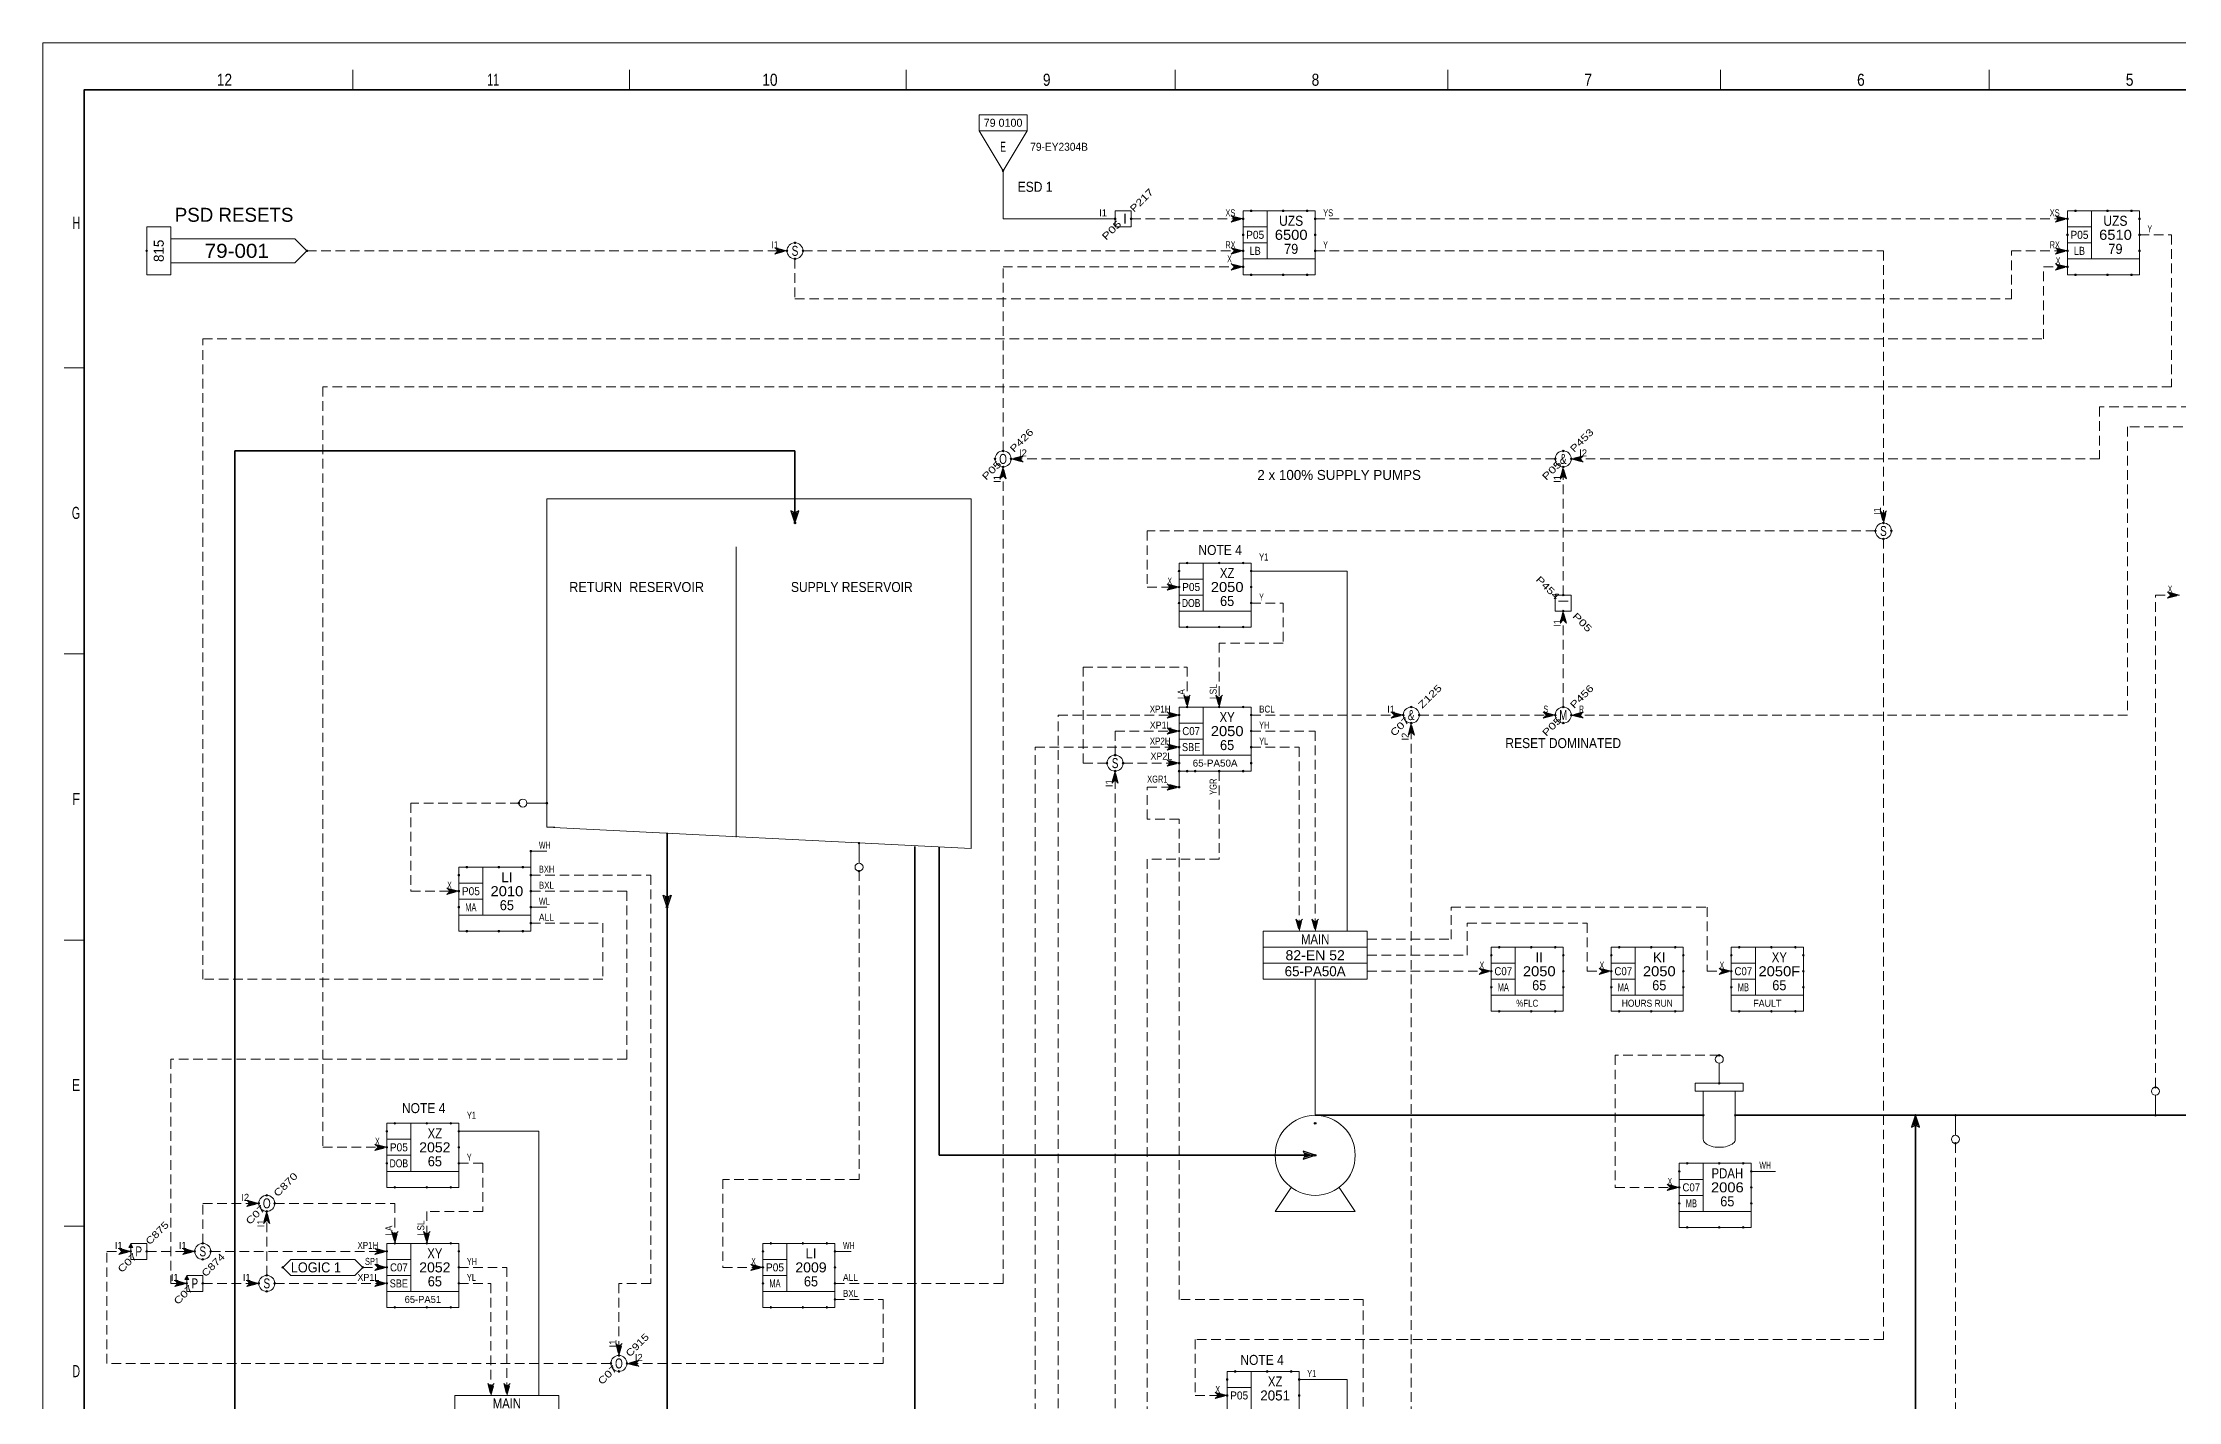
# Model space of a CAD drawing. Header units: millimetres. Extents: x 0 to 841, y 0 to 594.
# Drawn here: x 0 to 534, y 255 to 594 of the extents above; entities that cross this region are included whole.
import ezdxf
from ezdxf.enums import TextEntityAlignment as Align

# ---------------------------------------------------------------- set-up
doc = ezdxf.new("R2010")
doc.units = ezdxf.units.MM
doc.header["$LTSCALE"] = 0.8
doc.header["$PDMODE"] = 32
doc.header["$PDSIZE"] = 0.4
doc.linetypes.add('MEDIUM_DASHED', pattern=[4.5, 3, -1.5])
for name, color, linetype, lineweight in [('1', 7, 'Continuous', 13), ('12', 7, 'Continuous', 13), ('15', 7, 'Continuous', 13), ('18', 7, 'Continuous', 13), ('30', 7, 'Continuous', 25), ('40', 7, 'Continuous', 35), ('46', 7, 'MEDIUM_DASHED', 13), ('47', 7, 'Continuous', 13), ('48', 7, 'Continuous', 13), ('49', 7, 'Continuous', 13), ('50', 7, 'Continuous', 35), ('53', 7, 'Continuous', 13), ('9', 7, 'Continuous', 13)]:
    doc.layers.add(name, color=color, linetype=linetype, lineweight=lineweight)
doc.layers.add('16', color=7, linetype='Continuous')
doc.layers.add('45', color=7, linetype='Continuous')

msp = doc.modelspace()

# ---------------------------------------------------------------- linework, layer by layer
at = {"layer": '1'}
for p, q in [((77.4913, 587.2614), (77.4913, 582.2276)), ((146.6543, 587.2614), (146.6543, 582.2276)), ((215.8173, 587.2614), (215.8173, 582.2276)), ((282.9756, 587.2614), (282.9756, 582.2276)), ((351.1362, 587.2614), (351.1362, 582.2276)), ((419.2969, 587.2614), (419.2969, 582.2276)), ((486.4551, 587.2614), (486.4551, 582.2276)), ((10.3331, 512.7606), (5.3213, 512.7606)), ((10.3331, 441.2795), (5.3213, 441.2795)), ((10.3331, 369.7992), (5.3213, 369.7992)), ((10.3331, 298.3181), (5.3213, 298.3181))]:
    msp.add_line(p, q, dxfattribs=at)
at = {"layer": '1', "lineweight": 35}
msp.add_lwpolyline([(829.263, 112.0142), (829.263, 582.2276), (10.3331, 582.2276), (10.3331, 10.3819)], dxfattribs=at)
at = {"layer": '12'}
for p, q in [((232, 480), (144, 480)), ((232, 480), (232, 392.6772)), ((173.3228, 395.515), (173.3228, 468)), ((126, 398), (128, 398)), ((232.0346, 392.6976), (126, 398)), ((305, 368), (331, 368)), ((305, 364), (331, 364))]:
    msp.add_line(p, q, dxfattribs=at)
msp.add_lwpolyline([(144, 480), (126, 480), (126, 398)], dxfattribs=at)
for points in [[(305, 372), (331, 372), (331, 360), (305, 360)], [(103, 256), (129, 256), (129, 244), (103, 244)]]:
    msp.add_lwpolyline(points, close=True, dxfattribs=at)
msp.add_point((284, 412), dxfattribs=at)
at = {"layer": '15'}
for p, q in [((415, 332), (415, 320)), ((423, 332), (423, 320))]:
    msp.add_line(p, q, dxfattribs=at)
msp.add_lwpolyline([(413, 334), (425, 334), (425, 332), (413, 332)], close=True, dxfattribs=at)
msp.add_lwpolyline([(324, 308), (328, 302), (308, 302), (312, 308)], dxfattribs=at)
msp.add_circle((318, 316), 10, dxfattribs=at)
msp.add_ellipse((419, 320), major_axis=(4, 0), ratio=0.5, start_param=3.14159265, end_param=6.28318531, dxfattribs=at)
for p in [(415, 326), (423, 326)]:
    msp.add_point(p, dxfattribs=at)
at = {"layer": '16'}
for p in [(318, 324), (318, 316)]:
    msp.add_point(p, dxfattribs=at)
at = {"layer": '18'}
for p, q in [((240, 562), (240, 550)), ((240, 550), (268, 550)), ((318, 326), (318, 360)), ((318, 326), (318, 360))]:
    msp.add_line(p, q, dxfattribs=at)
for points in [[(240, 562), (240, 550), (268, 550)], [(326, 372), (326, 462), (302, 462)], [(326, 372), (326, 462), (302, 462)], [(124, 256), (124, 322), (104, 322)], [(124, 256), (124, 322), (104, 322)], [(326, 196), (326, 260), (314, 260)], [(326, 196), (326, 260), (314, 260)]]:
    msp.add_lwpolyline(points, dxfattribs=at)
at = {"layer": '30'}
for p, q in [((188, 475.5), (188, 476)), ((188, 475), (188, 474.5)), ((156.0291, 379.5), (156.0291, 380)), ((156.0291, 379), (156.0291, 378.5)), ((468, 325), (468, 325.5)), ((468, 324.5), (468, 324)), ((316.5, 316), (316, 316)), ((317, 316), (317.5, 316))]:
    msp.add_line(p, q, dxfattribs=at)
for points in [[(188, 474), (189, 477), (188, 476.5), (187, 477)], [(188.5, 476.5), (188, 475), (187.5, 476.5), (188, 476)], [(156.0291, 378), (155.0291, 381), (156.0291, 380.5), (157.0291, 381)], [(155.5291, 380.5), (156.0291, 379), (156.5291, 380.5), (156.0291, 380)], [(468, 326), (467, 323), (468, 323.5), (469, 323)], [(467.5, 323.5), (468, 325), (468.5, 323.5), (468, 324)], [(318, 316), (315, 317), (315.5, 316), (315, 315)], [(315.5, 316.5), (317, 316), (315.5, 315.5), (316, 316)]]:
    msp.add_lwpolyline(points, close=True, dxfattribs=at)
for p in [(188, 476.5), (188, 474), (156.0291, 380.5), (156.0291, 378), (468, 326), (468, 323.5), (315.5, 316), (318, 316)]:
    msp.add_point(p, dxfattribs=at)
at = {"layer": '40'}
for p, q in [((48, 220), (48, 492)), ((48, 492), (188, 492)), ((188, 492), (188, 476.5)), ((156.0291, 396.574), (156.0291, 380.5)), ((217.9512, 393.2008), (217.9512, 162)), ((224.0016, 392.9969), (224.0016, 316)), ((156.0291, 378), (156.0291, 214)), ((415, 326), (318, 326)), ((423, 326), (424, 326)), ((424, 326), (478, 326)), ((478, 326), (528, 326)), ((468, 172), (468, 323.5)), ((224.0016, 316), (315.5, 316))]:
    msp.add_line(p, q, dxfattribs=at)
msp.add_lwpolyline([(528, 326), (538, 326), (562, 326), (562, 182.5)], dxfattribs=at)
at = {"layer": '46', "linetype": 'Continuous'}
for p, q in [((122, 392), (126, 392)), ((122, 378), (126, 378)), ((427, 312), (433, 312)), ((198, 292), (202, 292))]:
    msp.add_line(p, q, dxfattribs=at)
at = {"layer": '46'}
for points in [[(272, 550), (300, 550), (297, 550.8), (297.8, 550), (297, 549.2), (300, 550)], [(318, 550), (492, 550), (492, 550), (506, 550), (503, 550.8), (503.8, 550), (503, 549.2), (506, 550)], [(524, 546), (532, 546), (532, 508), (70, 508), (70, 318), (86, 318), (83, 318.8), (83.8, 318), (83, 317.2), (86, 318)], [(66, 542), (186, 542), (183, 542.8), (183.8, 542), (183, 541.2), (186, 542)], [(188, 540), (188, 530), (492, 530), (492, 542), (506, 542), (503, 542.8), (503.8, 542), (503, 541.2), (506, 542)], [(190, 542), (300, 542), (297, 542.8), (297.8, 542), (297, 541.2), (300, 542)], [(318, 542), (460, 542), (460, 474), (460.8, 477), (460, 476.2), (459.2, 477), (460, 474)], [(648, 540), (544, 540), (544, 503), (514, 503), (514, 490), (382, 490), (385, 489.2), (384.2, 490), (385, 490.8), (382, 490)], [(122, 374), (140, 374), (140, 360), (40, 360), (40, 520), (500, 520), (500, 538), (506, 538), (503, 538.8), (503.8, 538), (503, 537.2), (506, 538)], [(240, 492), (240, 538), (300, 538), (297, 538.8), (297.8, 538), (297, 537.2), (300, 538)], [(560, 498), (521, 498), (521, 426), (382, 426), (385, 425.2), (384.2, 426), (385, 426.8), (382, 426)], [(198, 284), (240, 284), (240, 488), (239.2, 485), (240, 485.8), (240.8, 485), (240, 488)], [(378, 490), (242, 490), (245, 489.2), (244.2, 490), (245, 490.8), (242, 490)], [(380, 456), (380, 488), (379.2, 485), (380, 485.8), (380.8, 485), (380, 488)], [(458, 472), (276, 472), (276, 458), (284, 458), (281, 458.8), (281.8, 458), (281, 457.2), (284, 458)], [(460, 470), (460, 270), (288, 270), (288, 256), (296, 256), (293, 256.8), (293.8, 256), (293, 255.2), (296, 256)], [(302, 454), (310, 454), (310, 444), (294, 444), (294, 428), (294.8, 431), (294, 430.2), (293.2, 431), (294, 428)], [(528, 333), (528, 456), (534, 456), (531, 456.8), (531.8, 456), (531, 455.2), (534, 456)], [(380, 428), (380, 452), (379.2, 449), (380, 449.8), (380.8, 449), (380, 452)], [(266, 414), (260, 414), (260, 438), (286, 438), (286, 428), (286.8, 431), (286, 430.2), (285.2, 431), (286, 428)], [(253.7575, 224), (253.7575, 426), (284, 426), (281, 426.8), (281.8, 426), (281, 425.2), (284, 426)], [(268, 416), (268, 422), (284, 422), (281, 422.8), (281.8, 422), (281, 421.2), (284, 422)], [(302, 426), (340, 426), (337, 426.8), (337.8, 426), (337, 425.2), (340, 426)], [(302, 222), (342, 222), (342, 424), (341.2, 421), (342, 421.8), (342.8, 421), (342, 424)], [(302, 422), (318, 422), (318, 372), (318.8, 375), (318, 374.2), (317.2, 375), (318, 372)], [(344, 426), (378, 426), (375, 426.8), (375.8, 426), (375, 425.2), (378, 426)], [(248, 212), (248, 418), (284, 418), (281, 418.8), (281.8, 418), (281, 417.2), (284, 418)], [(302, 418), (314, 418), (314, 372), (314.8, 375), (314, 374.2), (313.2, 375), (314, 372)], [(268, 242), (268, 412), (267.2, 409), (268, 409.8), (268.8, 409), (268, 412)], [(270, 414), (284, 414), (281, 414.8), (281.8, 414), (281, 413.2), (284, 414)], [(294, 412), (294, 390), (276, 390), (276, 228), (284, 228), (281, 228.8), (281.8, 228), (281, 227.2), (284, 228)], [(302, 228), (330, 228), (330, 280), (284, 280), (284, 400), (276, 400), (276, 408), (284, 408), (281, 408.8), (281.8, 408), (281, 407.2), (284, 408)], [(119.2283, 404), (92, 404), (92, 382), (104, 382), (101, 382.8), (101.8, 382), (101, 381.2), (104, 382)], [(122, 386), (152, 386), (152, 284), (144, 284), (144, 266), (144.8, 269), (144, 268.2), (143.2, 269), (144, 266)], [(204, 387), (204, 310), (170, 310), (170, 288), (180, 288), (177, 288.8), (177.8, 288), (177, 287.2), (180, 288)], [(122, 382), (146, 382), (146, 340), (130, 340), (32, 340), (32, 284), (36, 284), (33, 284.8), (33.8, 284), (33, 283.2), (36, 284)], [(331, 370), (352, 370), (352, 378), (416, 378), (416, 362), (422, 362), (419, 362.8), (419.8, 362), (419, 361.2), (422, 362)], [(331, 366), (356, 366), (356, 374), (386, 374), (386, 362), (392, 362), (389, 362.8), (389.8, 362), (389, 361.2), (392, 362)], [(331, 362), (362, 362), (359, 362.8), (359.8, 362), (359, 361.2), (362, 362)], [(419, 341), (393, 341), (393, 308), (409, 308), (406, 308.8), (406.8, 308), (406, 307.2), (409, 308)], [(478, 319), (478, 116), (478, 116), (478, 94), (488, 94), (485, 94.8), (485.8, 94), (485, 93.2), (488, 94)], [(104, 314), (110, 314), (110, 302), (96, 302), (96, 294), (96.8, 297), (96, 296.2), (95.2, 297), (96, 294)], [(40, 294), (40, 304), (54, 304), (51, 304.8), (51.8, 304), (51, 303.2), (54, 304)], [(56, 286), (56, 302), (55.2, 299), (56, 299.8), (56.8, 299), (56, 302)], [(58, 304), (88, 304), (88, 294), (88.8, 297), (88, 296.2), (87.2, 297), (88, 294)], [(142, 264), (16, 264), (16, 292), (22, 292), (19, 292.8), (19.8, 292), (19, 291.2), (22, 292)], [(26, 292), (38, 292), (35, 292.8), (35.8, 292), (35, 291.2), (38, 292)], [(42, 292), (86, 292), (83, 292.8), (83.8, 292), (83, 291.2), (86, 292)], [(80, 288), (86, 288), (83, 288.8), (83.8, 288), (83, 287.2), (86, 288)], [(40, 284), (54, 284), (51, 284.8), (51.8, 284), (51, 283.2), (54, 284)], [(58, 284), (86, 284), (83, 284.8), (83.8, 284), (83, 283.2), (86, 284)], [(104, 288), (116, 288), (116, 256), (116.8, 259), (116, 258.2), (115.2, 259), (116, 256)], [(104, 284), (112, 284), (112, 256), (112.8, 259), (112, 258.2), (111.2, 259), (112, 256)], [(198, 280), (210, 280), (210, 264), (146, 264), (149, 263.2), (148.2, 264), (149, 264.8), (146, 264)]]:
    msp.add_lwpolyline(points, dxfattribs=at)
for points in [[(299.6, 550), (297.4, 550.6), (298, 550), (297.4, 549.4)], [(299.2, 550), (297.8, 550.4), (298.2, 550), (297.8, 549.6)], [(298.8, 550), (298.2, 550.2), (298.4, 550), (298.2, 549.8)], [(505.6, 550), (503.4, 550.6), (504, 550), (503.4, 549.4)], [(505.2, 550), (503.8, 550.4), (504.2, 550), (503.8, 549.6)], [(504.8, 550), (504.2, 550.2), (504.4, 550), (504.2, 549.8)], [(185.6, 542), (183.4, 542.6), (184, 542), (183.4, 541.4)], [(185.2, 542), (183.8, 542.4), (184.2, 542), (183.8, 541.6)], [(184.8, 542), (184.2, 542.2), (184.4, 542), (184.2, 541.8)], [(299.6, 542), (297.4, 542.6), (298, 542), (297.4, 541.4)], [(299.2, 542), (297.8, 542.4), (298.2, 542), (297.8, 541.6)], [(298.8, 542), (298.2, 542.2), (298.4, 542), (298.2, 541.8)], [(505.6, 542), (503.4, 542.6), (504, 542), (503.4, 541.4)], [(505.2, 542), (503.8, 542.4), (504.2, 542), (503.8, 541.6)], [(504.8, 542), (504.2, 542.2), (504.4, 542), (504.2, 541.8)], [(299.6, 538), (297.4, 538.6), (298, 538), (297.4, 537.4)], [(299.2, 538), (297.8, 538.4), (298.2, 538), (297.8, 537.6)], [(298.8, 538), (298.2, 538.2), (298.4, 538), (298.2, 537.8)], [(505.6, 538), (503.4, 538.6), (504, 538), (503.4, 537.4)], [(505.2, 538), (503.8, 538.4), (504.2, 538), (503.8, 537.6)], [(504.8, 538), (504.2, 538.2), (504.4, 538), (504.2, 537.8)], [(240, 487.6), (239.4, 485.4), (240, 486), (240.6, 485.4)], [(240, 487.2), (239.6, 485.8), (240, 486.2), (240.4, 485.8)], [(240, 486.8), (239.8, 486.2), (240, 486.4), (240.2, 486.2)], [(242.4, 490), (244.6, 489.4), (244, 490), (244.6, 490.6)], [(242.8, 490), (244.2, 489.6), (243.8, 490), (244.2, 490.4)], [(243.2, 490), (243.8, 489.8), (243.6, 490), (243.8, 490.2)], [(380, 487.6), (379.4, 485.4), (380, 486), (380.6, 485.4)], [(380, 487.2), (379.6, 485.8), (380, 486.2), (380.4, 485.8)], [(380, 486.8), (379.8, 486.2), (380, 486.4), (380.2, 486.2)], [(382.4, 490), (384.6, 489.4), (384, 490), (384.6, 490.6)], [(382.8, 490), (384.2, 489.6), (383.8, 490), (384.2, 490.4)], [(383.2, 490), (383.8, 489.8), (383.6, 490), (383.8, 490.2)], [(460, 474.4), (460.6, 476.6), (460, 476), (459.4, 476.6)], [(460, 474.8), (460.4, 476.2), (460, 475.8), (459.6, 476.2)], [(460, 475.2), (460.2, 475.8), (460, 475.6), (459.8, 475.8)], [(283.6, 458), (281.4, 458.6), (282, 458), (281.4, 457.4)], [(283.2, 458), (281.8, 458.4), (282.2, 458), (281.8, 457.6)], [(282.8, 458), (282.2, 458.2), (282.4, 458), (282.2, 457.8)], [(533.6, 456), (531.4, 456.6), (532, 456), (531.4, 455.4)], [(533.2, 456), (531.8, 456.4), (532.2, 456), (531.8, 455.6)], [(532.8, 456), (532.2, 456.2), (532.4, 456), (532.2, 455.8)], [(380, 451.6), (379.4, 449.4), (380, 450), (380.6, 449.4)], [(380, 451.2), (379.6, 449.8), (380, 450.2), (380.4, 449.8)], [(380, 450.8), (379.8, 450.2), (380, 450.4), (380.2, 450.2)], [(286, 428.4), (286.6, 430.6), (286, 430), (285.4, 430.6)], [(286, 428.8), (286.4, 430.2), (286, 429.8), (285.6, 430.2)], [(286, 429.2), (286.2, 429.8), (286, 429.6), (285.8, 429.8)], [(294, 428.4), (294.6, 430.6), (294, 430), (293.4, 430.6)], [(294, 428.8), (294.4, 430.2), (294, 429.8), (293.6, 430.2)], [(294, 429.2), (294.2, 429.8), (294, 429.6), (293.8, 429.8)], [(283.6, 426), (281.4, 426.6), (282, 426), (281.4, 425.4)], [(283.6, 422), (281.4, 422.6), (282, 422), (281.4, 421.4)], [(283.2, 426), (281.8, 426.4), (282.2, 426), (281.8, 425.6)], [(283.2, 422), (281.8, 422.4), (282.2, 422), (281.8, 421.6)], [(282.8, 426), (282.2, 426.2), (282.4, 426), (282.2, 425.8)], [(282.8, 422), (282.2, 422.2), (282.4, 422), (282.2, 421.8)], [(339.6, 426), (337.4, 426.6), (338, 426), (337.4, 425.4)], [(339.2, 426), (337.8, 426.4), (338.2, 426), (337.8, 425.6)], [(338.8, 426), (338.2, 426.2), (338.4, 426), (338.2, 425.8)], [(342, 423.6), (341.4, 421.4), (342, 422), (342.6, 421.4)], [(342, 423.2), (341.6, 421.8), (342, 422.2), (342.4, 421.8)], [(342, 422.8), (341.8, 422.2), (342, 422.4), (342.2, 422.2)], [(377.6, 426), (375.4, 426.6), (376, 426), (375.4, 425.4)], [(377.2, 426), (375.8, 426.4), (376.2, 426), (375.8, 425.6)], [(376.8, 426), (376.2, 426.2), (376.4, 426), (376.2, 425.8)], [(382.4, 426), (384.6, 425.4), (384, 426), (384.6, 426.6)], [(382.8, 426), (384.2, 425.6), (383.8, 426), (384.2, 426.4)], [(383.2, 426), (383.8, 425.8), (383.6, 426), (383.8, 426.2)], [(283.6, 418), (281.4, 418.6), (282, 418), (281.4, 417.4)], [(283.2, 418), (281.8, 418.4), (282.2, 418), (281.8, 417.6)], [(282.8, 418), (282.2, 418.2), (282.4, 418), (282.2, 417.8)], [(268, 411.6), (267.4, 409.4), (268, 410), (268.6, 409.4)], [(268, 411.2), (267.6, 409.8), (268, 410.2), (268.4, 409.8)], [(283.6, 414), (281.4, 414.6), (282, 414), (281.4, 413.4)], [(283.2, 414), (281.8, 414.4), (282.2, 414), (281.8, 413.6)], [(282.8, 414), (282.2, 414.2), (282.4, 414), (282.2, 413.8)], [(268, 410.8), (267.8, 410.2), (268, 410.4), (268.2, 410.2)], [(283.6, 408), (281.4, 408.6), (282, 408), (281.4, 407.4)], [(283.2, 408), (281.8, 408.4), (282.2, 408), (281.8, 407.6)], [(282.8, 408), (282.2, 408.2), (282.4, 408), (282.2, 407.8)], [(103.6, 382), (101.4, 382.6), (102, 382), (101.4, 381.4)], [(103.2, 382), (101.8, 382.4), (102.2, 382), (101.8, 381.6)], [(102.8, 382), (102.2, 382.2), (102.4, 382), (102.2, 381.8)], [(314, 372.4), (314.6, 374.6), (314, 374), (313.4, 374.6)], [(314, 372.8), (314.4, 374.2), (314, 373.8), (313.6, 374.2)], [(314, 373.2), (314.2, 373.8), (314, 373.6), (313.8, 373.8)], [(318, 372.4), (318.6, 374.6), (318, 374), (317.4, 374.6)], [(318, 372.8), (318.4, 374.2), (318, 373.8), (317.6, 374.2)], [(318, 373.2), (318.2, 373.8), (318, 373.6), (317.8, 373.8)], [(361.6, 362), (359.4, 362.6), (360, 362), (359.4, 361.4)], [(361.2, 362), (359.8, 362.4), (360.2, 362), (359.8, 361.6)], [(360.8, 362), (360.2, 362.2), (360.4, 362), (360.2, 361.8)], [(391.6, 362), (389.4, 362.6), (390, 362), (389.4, 361.4)], [(391.2, 362), (389.8, 362.4), (390.2, 362), (389.8, 361.6)], [(390.8, 362), (390.2, 362.2), (390.4, 362), (390.2, 361.8)], [(421.6, 362), (419.4, 362.6), (420, 362), (419.4, 361.4)], [(421.2, 362), (419.8, 362.4), (420.2, 362), (419.8, 361.6)], [(420.8, 362), (420.2, 362.2), (420.4, 362), (420.2, 361.8)], [(85.6, 318), (83.4, 318.6), (84, 318), (83.4, 317.4)], [(85.2, 318), (83.8, 318.4), (84.2, 318), (83.8, 317.6)], [(84.8, 318), (84.2, 318.2), (84.4, 318), (84.2, 317.8)], [(53.6, 304), (51.4, 304.6), (52, 304), (51.4, 303.4)], [(53.2, 304), (51.8, 304.4), (52.2, 304), (51.8, 303.6)], [(408.6, 308), (406.4, 308.6), (407, 308), (406.4, 307.4)], [(408.2, 308), (406.8, 308.4), (407.2, 308), (406.8, 307.6)], [(407.8, 308), (407.2, 308.2), (407.4, 308), (407.2, 307.8)], [(52.8, 304), (52.2, 304.2), (52.4, 304), (52.2, 303.8)], [(56, 301.6), (55.4, 299.4), (56, 300), (56.6, 299.4)], [(56, 301.2), (55.6, 299.8), (56, 300.2), (56.4, 299.8)], [(56, 300.8), (55.8, 300.2), (56, 300.4), (56.2, 300.2)], [(88, 294.4), (88.6, 296.6), (88, 296), (87.4, 296.6)], [(88, 294.8), (88.4, 296.2), (88, 295.8), (87.6, 296.2)], [(88, 295.2), (88.2, 295.8), (88, 295.6), (87.8, 295.8)], [(96, 294.4), (96.6, 296.6), (96, 296), (95.4, 296.6)], [(96, 294.8), (96.4, 296.2), (96, 295.8), (95.6, 296.2)], [(96, 295.2), (96.2, 295.8), (96, 295.6), (95.8, 295.8)], [(21.6, 292), (19.4, 292.6), (20, 292), (19.4, 291.4)], [(21.2, 292), (19.8, 292.4), (20.2, 292), (19.8, 291.6)], [(20.8, 292), (20.2, 292.2), (20.4, 292), (20.2, 291.8)], [(37.6, 292), (35.4, 292.6), (36, 292), (35.4, 291.4)], [(37.2, 292), (35.8, 292.4), (36.2, 292), (35.8, 291.6)], [(36.8, 292), (36.2, 292.2), (36.4, 292), (36.2, 291.8)], [(85.6, 292), (83.4, 292.6), (84, 292), (83.4, 291.4)], [(85.6, 288), (83.4, 288.6), (84, 288), (83.4, 287.4)], [(85.2, 292), (83.8, 292.4), (84.2, 292), (83.8, 291.6)], [(85.2, 288), (83.8, 288.4), (84.2, 288), (83.8, 287.6)], [(84.8, 292), (84.2, 292.2), (84.4, 292), (84.2, 291.8)], [(84.8, 288), (84.2, 288.2), (84.4, 288), (84.2, 287.8)], [(179.6, 288), (177.4, 288.6), (178, 288), (177.4, 287.4)], [(179.2, 288), (177.8, 288.4), (178.2, 288), (177.8, 287.6)], [(178.8, 288), (178.2, 288.2), (178.4, 288), (178.2, 287.8)], [(35.6, 284), (33.4, 284.6), (34, 284), (33.4, 283.4)], [(35.2, 284), (33.8, 284.4), (34.2, 284), (33.8, 283.6)], [(34.8, 284), (34.2, 284.2), (34.4, 284), (34.2, 283.8)], [(53.6, 284), (51.4, 284.6), (52, 284), (51.4, 283.4)], [(53.2, 284), (51.8, 284.4), (52.2, 284), (51.8, 283.6)], [(52.8, 284), (52.2, 284.2), (52.4, 284), (52.2, 283.8)], [(85.6, 284), (83.4, 284.6), (84, 284), (83.4, 283.4)], [(85.2, 284), (83.8, 284.4), (84.2, 284), (83.8, 283.6)], [(84.8, 284), (84.2, 284.2), (84.4, 284), (84.2, 283.8)], [(144, 266.4), (144.6, 268.6), (144, 268), (143.4, 268.6)], [(144, 266.8), (144.4, 268.2), (144, 267.8), (143.6, 268.2)], [(144, 267.2), (144.2, 267.8), (144, 267.6), (143.8, 267.8)], [(146.4, 264), (148.6, 263.4), (148, 264), (148.6, 264.6)], [(146.8, 264), (148.2, 263.6), (147.8, 264), (148.2, 264.4)], [(147.2, 264), (147.8, 263.8), (147.6, 264), (147.8, 264.2)], [(112, 256.4), (112.6, 258.6), (112, 258), (111.4, 258.6)], [(112, 256.8), (112.4, 258.2), (112, 257.8), (111.6, 258.2)], [(112, 257.2), (112.2, 257.8), (112, 257.6), (111.8, 257.8)], [(116, 256.4), (116.6, 258.6), (116, 258), (115.4, 258.6)], [(116, 256.8), (116.4, 258.2), (116, 257.8), (115.6, 258.2)], [(116, 257.2), (116.2, 257.8), (116, 257.6), (115.8, 257.8)], [(295.6, 256), (293.4, 256.6), (294, 256), (293.4, 255.4)], [(295.2, 256), (293.8, 256.4), (294.2, 256), (293.8, 255.6)], [(294.8, 256), (294.2, 256.2), (294.4, 256), (294.2, 255.8)]]:
    msp.add_lwpolyline(points, close=True, dxfattribs=at)
at = {"layer": '47'}
for p, q in [((126, 404), (121, 404)), ((204, 394), (204, 389)), ((419, 334), (419, 339)), ((528, 326), (528, 331)), ((478, 326), (478, 321))]:
    msp.add_line(p, q, dxfattribs=at)
for centre in [(120, 404), (204, 388), (419, 340), (528, 332), (478, 320)]:
    msp.add_circle(centre, 1, dxfattribs=at)
for p in [(119, 404), (126, 404), (204, 394), (204, 387), (419, 341), (419, 334), (528, 333), (478, 326), (528, 326), (478, 319)]:
    msp.add_point(p, dxfattribs=at)
at = {"layer": '48'}
for p, q in [((306, 552), (306, 540)), ((512, 552), (512, 540)), ((300, 548), (306, 548)), ((506, 548), (512, 548)), ((300, 544), (306, 544)), ((506, 544), (512, 544)), ((284, 460), (290, 460)), ((290, 464), (290, 452)), ((284, 456), (290, 456)), ((290, 428), (290, 416)), ((284, 424), (290, 424)), ((284, 420), (290, 420)), ((284, 408), (284, 412)), ((122, 388), (122, 392)), ((110, 388), (110, 376)), ((104, 384), (110, 384)), ((104, 380), (110, 380)), ((362, 364), (368, 364)), ((368, 368), (368, 356)), ((392, 364), (398, 364)), ((398, 368), (398, 356)), ((422, 364), (428, 364)), ((428, 368), (428, 356)), ((362, 360), (368, 360)), ((392, 360), (398, 360)), ((422, 360), (428, 360)), ((92, 324), (92, 312)), ((86, 320), (92, 320)), ((86, 316), (92, 316)), ((409, 310), (415, 310)), ((415, 314), (415, 302)), ((409, 306), (415, 306)), ((92, 294), (92, 282)), ((186, 294), (186, 282)), ((86, 290), (92, 290)), ((180, 290), (186, 290)), ((86, 286), (92, 286)), ((180, 286), (186, 286)), ((302, 262), (302, 250)), ((296, 258), (302, 258))]:
    msp.add_line(p, q, dxfattribs=at)
for points in [[(268, 548), (272, 548), (272, 552), (268, 552)], [(300, 552), (318, 552), (318, 540), (300, 540)], [(506, 552), (524, 552), (524, 540), (506, 540)], [(284, 464), (302, 464), (302, 452), (284, 452)], [(382, 452), (382, 456), (378, 456), (378, 452)], [(284, 428), (302, 428), (302, 416), (284, 416)], [(104, 388), (122, 388), (122, 376), (104, 376)], [(362, 368), (380, 368), (380, 356), (362, 356)], [(392, 368), (410, 368), (410, 356), (392, 356)], [(422, 368), (440, 368), (440, 356), (422, 356)], [(86, 324), (104, 324), (104, 312), (86, 312)], [(409, 314), (427, 314), (427, 302), (409, 302)], [(22, 294), (21.5, 293), (22.5, 293)], [(22, 290), (26, 290), (26, 294), (22, 294)], [(86, 294), (104, 294), (104, 282), (86, 282)], [(180, 294), (198, 294), (198, 282), (180, 282)], [(60, 288), (62, 290), (78, 290), (80, 288), (78, 286), (62, 286)], [(36, 286), (35.5, 285), (36.5, 285)], [(36, 282), (40, 282), (40, 286), (36, 286)], [(296, 262), (314, 262), (314, 250), (296, 250)]]:
    msp.add_lwpolyline(points, close=True, dxfattribs=at)
for points in [[(300, 540), (300, 536), (318, 536), (318, 540)], [(506, 540), (506, 536), (524, 536), (524, 540)], [(284, 452), (284, 448), (302, 448), (302, 452)], [(284, 416), (284, 412), (302, 412), (302, 416)], [(104, 376), (104, 372), (122, 372), (122, 376)], [(362, 356), (362, 352), (380, 352), (380, 356)], [(392, 356), (392, 352), (410, 352), (410, 356)], [(422, 356), (422, 352), (440, 352), (440, 356)], [(86, 312), (86, 308), (104, 308), (104, 312)], [(409, 302), (409, 298), (427, 298), (427, 302)], [(21.6378, 293.1024), (22.0315, 293.7323), (22.3465, 293.1024), (21.7953, 293.1024), (22.0315, 293.4961), (22.189, 293.1811), (21.9528, 293.1811)], [(35.6378, 285.1024), (36.0315, 285.7323), (36.3465, 285.1024), (35.7953, 285.1024), (36.0315, 285.4961), (36.189, 285.1811), (35.9528, 285.1811)], [(86, 282), (86, 278), (104, 278), (104, 282)], [(180, 282), (180, 278), (198, 278), (198, 282)]]:
    msp.add_lwpolyline(points, dxfattribs=at)
for centre in [(188, 542), (240, 490), (380, 490), (460, 472), (342, 426), (380, 426), (268, 414), (56, 304), (40, 292), (56, 284), (144, 264)]:
    msp.add_circle(centre, 2, dxfattribs=at)
for p in [(268, 550), (272, 550), (300, 550), (302, 552), (310, 552), (316, 552), (318, 550), (506, 550), (508, 552), (516, 552), (522, 552), (524, 550), (300, 546), (318, 546), (506, 546), (524, 546), (186, 542), (188, 544), (188, 540), (190, 542), (300, 542), (318, 542), (506, 542), (524, 542), (300, 538), (302, 536), (310, 536), (316, 536), (506, 538), (508, 536), (516, 536), (522, 536), (240, 492), (380, 492), (238, 490), (240, 488), (242, 490), (378, 490), (380, 488), (382, 490), (458, 472), (460, 474), (460, 470), (462, 472), (284, 462), (286, 464), (294, 464), (300, 464), (302, 462), (284, 458), (284, 454), (302, 458), (302, 454), (380, 456), (380, 452), (286, 448), (294, 448), (300, 448), (286, 428), (294, 428), (300, 428), (342, 428), (380, 428), (284, 426), (284, 422), (302, 426), (302, 422), (340, 426), (342, 424), (344, 426), (378, 426), (380, 424), (382, 426), (284, 418), (302, 418), (266, 414), (268, 416), (268, 412), (270, 414), (284, 414), (286, 412), (288, 412), (294, 412), (300, 412), (302, 414), (284, 408), (122, 392), (104, 386), (106, 388), (114, 388), (120, 388), (122, 386), (104, 382), (122, 382), (104, 378), (122, 378), (122, 374), (106, 372), (114, 372), (120, 372), (362, 366), (364, 368), (372, 368), (378, 368), (380, 366), (392, 366), (394, 368), (402, 368), (408, 368), (410, 366), (422, 366), (424, 368), (432, 368), (438, 368), (440, 366), (362, 362), (362, 358), (380, 362), (380, 358), (392, 362), (392, 358), (410, 362), (410, 358), (422, 362), (422, 358), (440, 362), (440, 358), (364, 352), (372, 352), (378, 352), (394, 352), (402, 352), (408, 352), (424, 352), (432, 352), (438, 352), (86, 322), (88, 324), (96, 324), (102, 324), (104, 322), (86, 318), (104, 318), (86, 314), (104, 314), (409, 312), (411, 314), (419, 314), (425, 314), (427, 312), (56, 306), (88, 308), (96, 308), (102, 308), (409, 308), (427, 308), (54, 304), (56, 302), (58, 304), (409, 304), (427, 304), (40, 294), (88, 294), (96, 294), (102, 294), (182, 294), (190, 294), (196, 294), (411, 298), (419, 298), (425, 298), (22, 292), (26, 292), (38, 292), (40, 290), (42, 292), (60, 288), (80, 288), (86, 292), (86, 288), (104, 292), (104, 288), (180, 292), (180, 288), (198, 292), (198, 288), (36, 284), (40, 284), (54, 284), (56, 286), (58, 284), (86, 284), (104, 284), (180, 284), (198, 284), (56, 282), (88, 278), (96, 278), (102, 278), (182, 278), (190, 278), (196, 278), (198, 280), (142, 264), (144, 266), (144, 262), (146, 264), (298, 262), (306, 262), (312, 262), (296, 260), (296, 256), (314, 260), (314, 256)]:
    msp.add_point(p, dxfattribs=at)
at = {"layer": '49'}
for p, q in [((32, 548), (26, 548)), ((32, 536), (32, 548)), ((63, 545), (32, 545)), ((63, 539), (32, 539))]:
    msp.add_line(p, q, dxfattribs=at)
for points in [[(26, 548), (26, 536), (32, 536)], [(63, 545), (66, 542), (63, 539)]]:
    msp.add_lwpolyline(points, dxfattribs=at)
for p in [(26, 542), (66, 542)]:
    msp.add_point(p, dxfattribs=at)
at = {"layer": '53'}
msp.add_lwpolyline([(234, 576), (246, 576), (246, 572), (234, 572)], close=True, dxfattribs=at)
msp.add_lwpolyline([(246, 572), (240, 562), (234, 572)], dxfattribs=at)
msp.add_point((240, 562), dxfattribs=at)
at = {"layer": '9'}
msp.add_lwpolyline([(0, 0), (841, 0), (841, 594), (0, 594)], close=True, dxfattribs=at)

# ---------------------------------------------------------------- texts
at = {"layer": '1'}
for s, width, p in [('12', 0.85, (45.415, 583.2346)), ('11', 0.65, (112.5776, 583.2346)), ('10', 0.85, (181.7362, 583.2346)), ('9', 0.85, (250.9055, 583.2346)), ('8', 0.85, (318.0638, 583.2346)), ('7', 0.85, (386.2244, 583.2346)), ('6', 0.85, (454.385, 583.2346)), ('5', 0.85, (521.5433, 583.2346))]:
    msp.add_text(s, height=3.02, dxfattribs=dict(at, width=width)).set_placement(p, align=Align.CENTER)
for s, width, p in [('H', 0.65, (9.3291, 547.4945)), ('G', 0.65, (9.3291, 475.0071)), ('F', 0.8, (9.3291, 403.526)), ('E', 0.75, (9.3291, 332.0449)), ('D', 0.65, (9.3291, 260.5646))]:
    msp.add_text(s, height=3.02, dxfattribs=dict(at, width=width)).set_placement(p, align=Align.RIGHT)
at = {"layer": '12'}
for s, height, p in [('79 0100', 2, (240, 573)), ('2 x 100% SUPPLY PUMPS', 2.5, (323.9921, 484.7496)), ('65-PA50A', 2.5, (317.9921, 360.7496))]:
    msp.add_text(s, height=height, dxfattribs=at).set_placement(p, align=Align.CENTER)
for s, height, width, p in [('79-EY2304B', 2, 0.95, (254, 567)), ('ESD 1', 2.5, 0.9, (248, 556.7496)), ('RETURN  RESERVOIR', 2.5, 0.95, (148.4252, 456.7496)), ('SUPPLY RESERVOIR', 2.5, 0.9, (202.2047, 456.7496)), ('RESET DOMINATED', 2.5, 0.9, (379.9921, 417.7496)), ('MAIN', 2.5, 0.85, (318, 368.7496)), ('82-EN 52', 2.5, 1.05, (318, 364.7496)), ('MAIN', 2.5, 0.85, (116, 252.7496))]:
    msp.add_text(s, height=height, dxfattribs=dict(at, width=width)).set_placement(p, align=Align.CENTER)
for s, width, p in [('NOTE 4', 0.9, (288.8189, 465.9937)), ('NOTE 4', 0.9, (89.7638, 326.5449)), ('LOGIC 1', 0.95, (62, 286.7496)), ('NOTE 4', 0.9, (299.2913, 263.6315))]:
    msp.add_text(s, height=2.5, dxfattribs=dict(at, width=width)).set_placement(p)
at = {"layer": '45'}
for s, p in [('I1', (264.0157, 550.626)), ('I1', (182.0157, 542.626)), ('I2', (244, 490.6252)), ('I2', (384, 490.6252)), ('I1', (336.0157, 426.626)), ('I2', (49.6378, 304.626)), ('I1', (18.0157, 292.626)), ('I1', (34.0157, 292.626)), ('I1', (32.0157, 284.626)), ('I1', (50.0157, 284.626)), ('I2', (148, 264.6252))]:
    msp.add_text(s, height=1.75, dxfattribs=at).set_placement(p)
for s, width, p in [('XS', 0.8, (295.5669, 550.626)), ('YS', 0.8, (320, 550.6252)), ('XS', 0.8, (501.5669, 550.626)), ('RX', 0.75, (295.5787, 542.626)), ('Y', 0.6, (320, 542.6252)), ('RX', 0.75, (501.5787, 542.626)), ('Y', 0.6, (526, 546.6252)), ('X', 0.6, (296, 539.1252)), ('X', 0.6, (503.0669, 538.626)), ('Y1', 0.7, (304, 464.6252)), ('X', 0.6, (281.0669, 458.626)), ('Y', 0.6, (304, 454.6252)), ('X', 0.6, (531.0669, 456.626)), ('XP1H', 0.85, (276.6614, 426.626)), ('BCL', 0.85, (304, 426.6252)), ('S', 0.6, (375.0551, 426.626)), ('R', 0.55, (384, 426.6252)), ('XP1L', 0.95, (276.6614, 422.626)), ('YH', 0.75, (304, 422.6252)), ('XP2H', 0.85, (276.6614, 418.626)), ('XP2L', 0.95, (276.8504, 414.8732)), ('YL', 0.8, (304, 418.6252)), ('XGR1', 0.8, (276, 409.1252)), ('WH', 0.6, (124, 392.6252)), ('X', 0.6, (101.0669, 382.626)), ('BXH', 0.8, (124, 386.6252)), ('BXL', 0.85, (124, 382.6252)), ('WL', 0.65, (124, 378.6252)), ('ALL', 0.9, (124, 374.6252)), ('X', 0.6, (359.0669, 362.626)), ('X', 0.6, (389.0669, 362.626)), ('X', 0.6, (419.0669, 362.626)), ('Y1', 0.7, (106, 325.1252)), ('X', 0.6, (83.0669, 318.626)), ('Y', 0.6, (106, 314.6252)), ('X', 0.6, (406.0669, 308.626)), ('WH', 0.6, (429, 312.6252)), ('XP1H', 0.85, (78.6614, 292.626)), ('WH', 0.6, (200, 292.6252)), ('SP1', 0.8, (80.5276, 288.626)), ('YH', 0.75, (106, 288.6252)), ('X', 0.6, (177.0669, 288.626)), ('XP1L', 0.95, (78.6614, 284.626)), ('YL', 0.8, (106, 284.6252)), ('ALL', 0.9, (200, 284.6252)), ('BXL', 0.85, (200, 280.6252)), ('Y1', 0.7, (316, 260.6252)), ('X', 0.6, (293.0669, 256.626))]:
    msp.add_text(s, height=1.75, dxfattribs=dict(at, width=width)).set_placement(p)
for s, p in [('I1', (239.374, 484.0157)), ('I1', (379.374, 484.0157)), ('I1', (459.3748, 476)), ('I1', (379.374, 448.0157)), ('I2', (341.374, 419.6378)), ('I1', (267.374, 408.0157)), ('I1', (55.374, 298.0157)), ('I1', (143.3748, 268))]:
    msp.add_text(s, height=1.75, rotation=90, dxfattribs=at).set_placement(p)
for s, width, p in [('LA', 0.85, (285.3748, 430)), ('LSL', 0.9, (293.3748, 430)), ('YGR', 0.8, (293.374, 406.0787)), ('LSL', 0.9, (95.3748, 296)), ('LA', 0.85, (87.3748, 296))]:
    msp.add_text(s, height=1.75, rotation=90, dxfattribs=dict(at, width=width)).set_placement(p)
at = {"layer": '49'}
msp.add_text('PSD RESETS', height=3.5, dxfattribs=at).set_placement((33, 549.2504))
msp.add_text('815', height=2.5, rotation=90, dxfattribs=at).set_placement((30.2504, 542), align=Align.CENTER)
at = {"layer": '49', "width": 1.1}
msp.add_text('79-001', height=3.5, dxfattribs=at).set_placement((48.5, 540.2504), align=Align.CENTER)
at = {"layer": '50'}
for s, rotation, width, p in [('P217', 45, 1.3, (272.7402, 551.5024)), ('P426', 45, 1.3, (242.7402, 491.5024)), ('P453', 45, 1.3, (382.7402, 491.5024)), ('P454', 315, 1.3, (373.0031, 459.6961)), ('Z125', 45, 1.35, (344.7402, 427.5024)), ('P456', 45, 1.3, (382.7402, 427.5024)), ('C870', 45, 1.3, (58.7402, 305.5024)), ('C875', 45, 1.25, (26.7402, 293.5024)), ('C874', 45, 1.25, (40.7402, 285.5024)), ('C915', 45, 1.25, (146.7402, 265.5024))]:
    msp.add_text(s, height=1.75, rotation=rotation, dxfattribs=dict(at, width=width)).set_placement(p)
for s, height, p in [('I', 2.5, (270.4604, 548.7496)), ('LI', 2.5, (115.9996, 384.2496)), ('II', 2.5, (373.9996, 364.2496)), ('KI', 2.5, (403.9996, 364.2496)), ('LI', 2.5, (191.9996, 290.2496)), ('65-PA51', 1.75, (95, 279.1252)), ('2051', 2.5, (308, 254.7496))]:
    msp.add_text(s, height=height, dxfattribs=at).set_placement(p, align=Align.CENTER)
for s, height, width, p in [('UZS', 2.5, 0.9, (311.9913, 548.2496)), ('UZS', 2.5, 0.9, (517.9913, 548.2496)), ('P05', 2, 0.95, (303, 545)), ('6500', 2.5, 1.1, (312.0004, 544.7496)), ('P05', 2, 0.95, (509, 545)), ('6510', 2.5, 1.1, (518.0004, 544.7496)), ('S', 2.5, 0.75, (188, 540.7496)), ('LB', 2, 0.85, (303, 541)), ('79', 2.5, 0.95, (311.9996, 541.2496)), ('LB', 2, 0.85, (509, 541)), ('79', 2.5, 0.95, (517.9996, 541.2496)), ('O', 2.5, 0.75, (240, 488.7496)), ('&', 2.5, 0.75, (379.9988, 488.7496)), ('S', 2.5, 0.75, (460, 470.7496)), ('P05', 2, 0.95, (287, 457)), ('2050', 2.5, 1.1, (296.0004, 456.7496)), ('XZ', 2.5, 0.85, (296, 460.2496)), ('DOB', 2, 0.8, (287.0004, 453)), ('65', 2.5, 0.95, (295.9996, 453.2496)), ('&', 2.5, 0.75, (341.9988, 424.7496)), ('M', 2.5, 0.7, (380, 424.7496)), ('C07', 2, 0.9, (287, 421)), ('2050', 2.5, 1.1, (296.0004, 420.7496)), ('XY', 2.5, 0.85, (295.9996, 424.2496)), ('SBE', 2, 0.85, (286.9996, 417)), ('65', 2.5, 0.95, (295.9996, 417.2496)), ('S', 2.5, 0.75, (268, 412.7496)), ('65-PA50A', 1.75, 1.05, (292.9945, 413.1252)), ('P05', 2, 0.95, (107, 381)), ('MA', 2, 0.7, (106.9929, 377)), ('2010', 2.5, 1.1, (116.0004, 380.7496)), ('65', 2.5, 0.95, (115.9996, 377.2496)), ('C07', 2, 0.9, (365, 361)), ('2050', 2.5, 1.1, (374.0004, 360.7496)), ('C07', 2, 0.9, (395, 361)), ('2050', 2.5, 1.1, (404.0004, 360.7496)), ('C07', 2, 0.9, (425, 361)), ('2050F', 2.5, 1.1, (433.9996, 360.7496)), ('XY', 2.5, 0.85, (433.9996, 364.2496)), ('MA', 2, 0.7, (364.9929, 357)), ('65', 2.5, 0.95, (373.9996, 357.2496)), ('MA', 2, 0.7, (394.9929, 357)), ('65', 2.5, 0.95, (403.9996, 357.2496)), ('MB', 2, 0.7, (425, 357)), ('65', 2.5, 0.95, (433.9996, 357.2496)), ('%FLC', 1.75, 0.85, (371, 353.1252)), ('HOURS RUN', 1.75, 0.9, (401, 353.1252)), ('FAULT', 1.75, 0.95, (430.9937, 353.1252)), ('XZ', 2.5, 0.85, (98, 320.2496)), ('DOB', 2, 0.8, (89.0004, 313)), ('P05', 2, 0.95, (89, 317)), ('2052', 2.5, 1.05, (98, 316.7496)), ('65', 2.5, 0.95, (97.9996, 313.2496)), ('PDAH', 2.5, 0.85, (421, 310.2496)), ('O', 2.5, 0.75, (56, 302.7496)), ('C07', 2, 0.9, (412, 307)), ('MB', 2, 0.7, (412, 303)), ('2006', 2.5, 1.1, (420.9996, 306.7496)), ('65', 2.5, 0.95, (420.9996, 303.2496)), ('P', 2.5, 0.75, (24, 290.7496)), ('S', 2.5, 0.75, (40, 290.7496)), ('C07', 2, 0.9, (89, 287)), ('2052', 2.5, 1.05, (98, 286.7496)), ('XY', 2.5, 0.85, (97.9996, 290.2496)), ('P05', 2, 0.95, (183, 287)), ('2009', 2.5, 1.05, (192, 286.7496)), ('P', 2.5, 0.75, (38, 282.7496)), ('S', 2.5, 0.75, (56, 282.7496)), ('SBE', 2, 0.85, (88.9996, 283)), ('65', 2.5, 0.95, (97.9996, 283.2496)), ('MA', 2, 0.7, (182.9929, 283)), ('65', 2.5, 0.95, (191.9996, 283.2496)), ('O', 2.5, 0.75, (144, 262.7496)), ('P05', 2, 0.95, (299, 255)), ('XZ', 2.5, 0.85, (308, 258.2496))]:
    msp.add_text(s, height=height, dxfattribs=dict(at, width=width)).set_placement(p, align=Align.CENTER)
for s, rotation, width, p in [('P05', 45, 1.35, (269.7345, 548.4975)), ('P05', 45, 1.35, (239.7345, 488.4975)), ('P05', 45, 1.35, (379.7345, 488.4975)), ('P05', 315, 1.35, (386.1306, 446.5694)), ('C07', 45, 1.3, (341.7345, 424.4975)), ('P05', 45, 1.35, (379.7345, 424.4975)), ('C07', 45, 1.3, (55.7345, 302.4975)), ('C07', 45, 1.3, (23.7345, 290.4975)), ('C07', 45, 1.3, (37.7345, 282.4975)), ('C07', 45, 1.3, (143.7345, 262.4975))]:
    msp.add_text(s, height=1.75, rotation=rotation, dxfattribs=dict(at, width=width)).set_placement(p, align=Align.RIGHT)
msp.add_text('I', height=2.5, rotation=90, dxfattribs=at).set_placement((381.2504, 454.4604), align=Align.CENTER)
at = {"layer": '53', "width": 0.65}
msp.add_text('E', height=2.5, dxfattribs=at).set_placement((240.0004, 566.7496), align=Align.CENTER)

doc.saveas('drawing.dxf')
